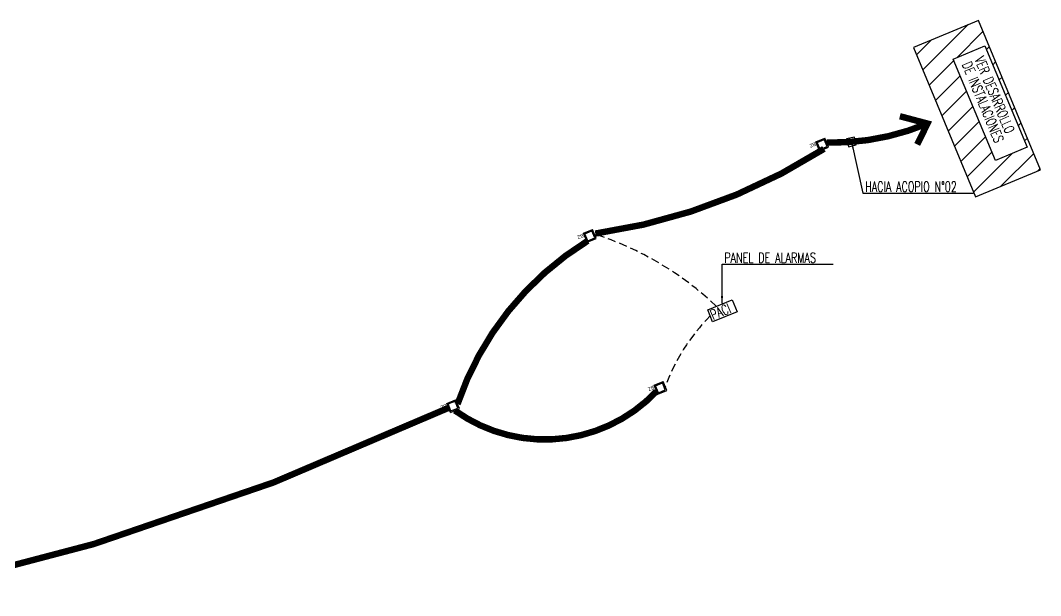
# Model space of a CAD drawing. Header units: millimetres. Extents: x 226520 to 226729, y 8188097 to 8188252.
# Drawn here: x 226556.79 to 226588.62, y 8188126.76 to 8188144.71 of the extents above; entities that cross this region are included whole.
import ezdxf
from ezdxf.enums import TextEntityAlignment as Align

# ---------------------------------------------------------------- set-up
doc = ezdxf.new("R2010")
doc.units = ezdxf.units.MM
doc.linetypes.add('DASHED', pattern=[0.75, 0.5, -0.25])
doc.linetypes.add('TC_P10$0$HIDDEN', pattern=[0.375, 0.25, -0.125])
for name, color, linetype, lineweight in [('000 SOS 911 IE-Alarmas Contra Incendio', 100, 'CONTRA_FUEGO', 25), ('000 SOS 911 Membrete', 255, 'Continuous', 18), ('MQ.FLECHAS', 135, 'Continuous', 15), ('MQ.TEXTO GENERAL', 7, 'Continuous', 40)]:
    doc.layers.add(name, color=color, linetype=linetype, lineweight=lineweight)
doc.layers.add('MQ.TUBERÍA PVC 20mmø', color=140, linetype='Continuous')
doc.styles.add('MQTEXTO', font='romans.shx')
doc.styles.add('MtXpl_Arial_Narrow', font='ARIALN.TTF')
doc.styles.get("Standard").update_dxf_attribs({"font": 'arial.ttf'})
doc.linetypes.add('CONTRA_FUEGO', pattern='A,0.9,-0.15,["ACI",Standard,S=0.08,R=0,X=-0.08,Y=-0.03],-0.2', length=1.25)
doc.dimstyles.new('ISO-25', dxfattribs={"dimtxt": 2.5, "dimasz": 2.5, "dimexe": 1.25, "dimexo": 0.625, "dimtad": 1, "dimtxsty": 'Standard', "dimcen": 2.5, "dimadec": 0, "dimazin": 0, "dimtfac": 1, "dimtmove": 0, "dimatfit": 3, "dimfxl": 1, "dimarcsym": 0})

# ---------------------------------------------------------------- blocks, each defined once
blk = doc.blocks.new('01')
at = {"layer": '000 SOS 911 IE-Alarmas Contra Incendio', "color": 0, "linetype": 'Continuous'}
for p, q in [((763.415, -217.109), (762.974, -217.109)), ((762.974, -217.109), (762.974, -217.55)), ((763.365, -217.159), (763.024, -217.159)), ((763.024, -217.159), (763.024, -217.5)), ((763.365, -217.159), (763.365, -217.5)), ((763.415, -217.109), (763.415, -217.55)), ((763.415, -217.55), (762.974, -217.55)), ((763.365, -217.5), (763.024, -217.5))]:
    blk.add_line(p, q, dxfattribs=at)
at = {"layer": '000 SOS 911 IE-Alarmas Contra Incendio', "color": 0, "linetype": 'Continuous', "style": 'MtXpl_Arial_Narrow'}
blk.add_text('BZ', height=0.1634, dxfattribs=at).set_placement((763.455, -217.552))

msp = doc.modelspace()

# ---------------------------------------------------------------- hatches: boundary and pattern name
at = {"lineweight": 0}
h = msp.add_hatch(dxfattribs=at)
h.set_pattern_fill('ANSI31', color=256, scale=0.15)
h.set_pattern_definition([(45, (222754.7664, 8186184.0177), (-0.336759605, 0.336759605), [])])
h.paths.add_polyline_path([(226586.677, 8188144.706), (226584.652, 8188143.863), (226586.587, 8188139.198), (226588.618, 8188140.043)])
h.paths.add_polyline_path([(226585.888, 8188143.501), (226586.883, 8188143.915), (226588.202, 8188140.746), (226587.208, 8188140.332)], flags=16)
h.paths.add_polyline_path([(226586.074, 8188143.341), (226587.275, 8188140.456), (226587.708, 8188140.636), (226586.507, 8188143.521)], flags=8)
h.paths.add_polyline_path([(226586.452, 8188143.532), (226587.605, 8188140.762), (226588.038, 8188140.943), (226586.885, 8188143.712)], flags=8)

# ---------------------------------------------------------------- linework, layer by layer
at = {"elevation": 0}
msp.add_lwpolyline([(226586.677, 8188144.706), (226584.652, 8188143.863), (226586.587, 8188139.198), (226588.618, 8188140.043), (226586.677, 8188144.706)], dxfattribs=at)
for points, elevation in [([(226586.883, 8188143.915), (226588.202, 8188140.746), (226587.208, 8188140.332), (226585.888, 8188143.501)], 0), ([(226578.233, 8188135.676), (226578.993, 8188135.99), (226579.148, 8188135.613), (226578.388, 8188135.3)], 2.034)]:
    msp.add_lwpolyline(points, close=True, dxfattribs=dict(elevation=elevation))
at = {"layer": '000 SOS 911 IE-Alarmas Contra Incendio', "color": 5, "linetype": 'TC_P10$0$HIDDEN', "const_width": 0.2, "elevation": -0.778, "flags": 128}
msp.add_lwpolyline([(226584.228, 8188141.716), (226585.089, 8188141.487), (226584.771, 8188140.836)], dxfattribs=at)
at = {"layer": '000 SOS 911 IE-Alarmas Contra Incendio', "color": 5, "linetype": 'TC_P10$0$HIDDEN', "const_width": 0.2, "flags": 128}
for points, elevation in [([(226581.942, 8188140.894, 0.10542), (226585.089, 8188141.487, -0.760092)], 2.034), ([(226574.725, 8188138.054, 0.106998), (226581.86, 8188140.696, -0.760092)], 4.846), ([(226570.428, 8188132.732, -0.174431), (226574.491, 8188137.829, -0.760092)], -0.778), ([(226570.346, 8188132.534, 0.37604), (226576.638, 8188133.133, 2.911155)], -0.778), ([(226553.35, 8188126.859, 0.054628), (226570.148, 8188132.616, -0.904322)], -0.778)]:
    msp.add_lwpolyline(points, format="xyb", dxfattribs=dict(at, elevation=elevation))
at = {"layer": 'MQ.TUBERÍA PVC 20mmø', "linetype": 'DASHED', "ltscale": 0.5}
for centre, radius, start, end in [((226571.663, 8188128.58, 4.846), 9.934, 46.5069, 72.2362), ((226582.648, 8188131.195, -0.778), 6.103, 135.2951, 160.3438)]:
    msp.add_arc(centre, radius, start, end, dxfattribs=at)

# ---------------------------------------------------------------- block references
at = {"layer": '000 SOS 911 Membrete', "color": 4, "linetype": 'Continuous', "xscale": 0.6866556266033179, "yscale": 0.6866556266033179, "zscale": 0.6866556266033179, "rotation": 202.5589717543557}
for p in [(227123.006, 8188204.068, 2.034), (227115.758, 8188201.214), (227117.961, 8188196.474, -0.778), (227111.492, 8188195.906, -0.778)]:
    msp.add_blockref('01', p, dxfattribs=at)

# ---------------------------------------------------------------- texts
at = {"layer": 'MQ.TEXTO GENERAL', "style": 'MQTEXTO', "width": 0.7}
for s, p in [('VER DESARROLLO', (226586.55, 8188143.5, 4858.919)), ('DE INSTALACIONES', (226586.16, 8188143.337, 4858.919))]:
    msp.add_text(s, height=0.3125, rotation=292.6031, dxfattribs=at).set_placement(p)
for s, rotation, p in [('HACIA ACOPIO N°02', 360, (226583.145, 8188139.518, 2.034)), ('PANEL DE ALARMAS', 360, (226578.75, 8188137.302)), ('PACI', 22.3956, (226578.338, 8188135.5, 2.034))]:
    msp.add_text(s, height=0.3125, rotation=rotation, dxfattribs=at).set_placement(p, align=Align.MIDDLE_LEFT)

# ---------------------------------------------------------------- leaders
at = {"layer": 'MQ.FLECHAS'}
for points, override in [([(226582.717, 8188140.915, 2.034), (226583.075, 8188139.319, 2.034), (226586.516, 8188139.319, 2.034)], {"dimasz": 0.25, "dimldrblk": 'BoxBlank', "dimfxl": 0.15, "dimfxlon": 1, "dimtzin": 0}), ([(226578.68, 8188135.886), (226578.68, 8188137.103), (226582.149, 8188137.103)], {"dimasz": 0.22, "dimfxl": 0.15, "dimfxlon": 1, "dimtzin": 0})]:
    msp.add_leader(points, dimstyle='ISO-25', override=override, dxfattribs=at)

doc.saveas('drawing.dxf')
